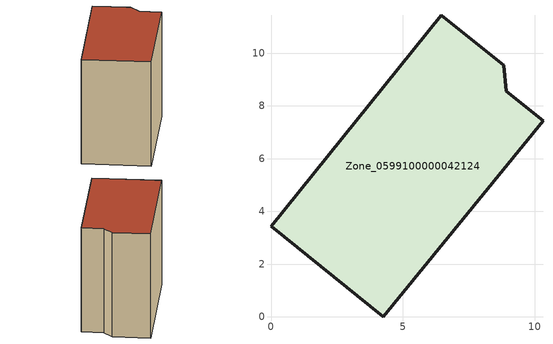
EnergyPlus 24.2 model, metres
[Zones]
Zone_0599100000042124
 floor ground (C_G): 0,3.44 6.46,11.44 8.82,9.54 8.92,8.55 10.31,7.43 4.26,0 z0
 wall outside (C_F): 6.46,11.44 0,3.44 4.26,0 10.31,7.43 8.92,8.55 8.82,9.54 6.46,11.44 z0:8.88
 roof outside (C_R): 0,3.44 4.26,0 10.31,7.43 8.92,8.55 8.82,9.54 6.46,11.44 z8.88
[BUILDING]
Pand.0599100000042124: North Axis=0; Terrain=City; Loads Convergence Tolerance Value=0.04; Temperature Convergence Tolerance Value=0.4; Solar Distribution=FullExterior; Maximum Number of Warmup Days=25; Minimum Number of Warmup Days=1
[Site:Location]
Rotterdam.The.Hague.AP_ZH_NLD Design_Conditions: Latitude=51.96; Longitude=4.45; Time Zone=1; Elevation=-4.5
[SITE:GROUNDTEMPERATURE:BUILDINGSURFACE]
18, 18, 18, 18, 18, 18, 18, 18, 18, 18, 18, 18
[MATERIAL] Thermal Absorptance=0.9; Solar Absorptance=0.7; Visible Absorptance=0.7
Name | Roughness | Thickness | Conductivity | Density | Specific Heat
G.TC.1946 | MediumSmooth | 0.15 | 1 | 540 | 1210
F.TC.1946 | Rough | 0.3 | 0.857143 | 1920 | 840
R.TC.1946 | MediumRough | 0.2 | 0.909091 | 1500 | 1000
[CONSTRUCTION]
C_G: G.TC.1946
C_F: F.TC.1946
C_R: R.TC.1946
[ZONE]
Zone_0599100000042124: Type=1; Multiplier=1; Ceiling Height=Autocalculate; Volume=Autocalculate; Floor Area=autocalculate; Part of Total Floor Area=Yes
[ZONEINFILTRATION:DESIGNFLOWRATE]
Infil_Zone_0599100000042124: Zone or ZoneList or Space or SpaceList=Zone_0599100000042124; Schedule=AlwaysOn; Design Flow Rate Calculation Method=Flow/Area; Flow Rate per Floor Area=0.003; Constant Term Coefficient=1; Temperature Term Coefficient=0; Velocity Term Coefficient=0; Velocity Squared Term Coefficient=0
[HVACTEMPLATE:ZONE:IDEALLOADSAIRSYSTEM]
Zone_0599100000042124: Maximum Heating Supply Air Temperature=50; Minimum Cooling Supply Air Temperature=13; Maximum Heating Supply Air Humidity Ratio=0.0156; Minimum Cooling Supply Air Humidity Ratio=0.0077; Heating Limit=NoLimit; Cooling Limit=NoLimit; Dehumidification Control Type=ConstantSensibleHeatRatio; Cooling Sensible Heat Ratio=0.7; Dehumidification Setpoint=60; Humidification Control Type=None; Humidification Setpoint=30; Outdoor Air Method=None; Outdoor Air Flow Rate per Person=0.00944; Outdoor Air Flow Rate per Zone Floor Area=0; Outdoor Air Flow Rate per Zone=0; Demand Controlled Ventilation Type=None; Outdoor Air Economizer Type=NoEconomizer; Heat Recovery Type=None; Sensible Heat Recovery Effectiveness=0.7; Latent Heat Recovery Effectiveness=0.65
[ZONECONTROL:THERMOSTAT]
ThermostatControl_Zone_0599100000042124: Zone or ZoneList=Zone_0599100000042124; Control Type Schedule=DualSetpointControlType; Control 1=Thermostat_Zone_0599100000042124; Temperature Difference Between Cutout And Setpoint=0
[THERMOSTATSETPOINT:DUALSETPOINT]
Thermostat_Zone_0599100000042124: Heating Setpoint Temperature Schedule=HeatingSetpoint_Zone_0599100000042124; Cooling Setpoint Temperature Schedule=CoolingSetpoint_Zone_0599100000042124
[SCHEDULE:COMPACT]
HeatingSetpoint_Zone_0599100000042124: Through: 12/31, For: AllDays, Until: 24:00, 21
CoolingSetpoint_Zone_0599100000042124: Through: 12/31, For: AllDays, Until: 24:00, 24
DualSetpointControlType: Through: 12/31, For: AllDays, Until: 24:00, 4
AlwaysOn: Through: 12/31, For: AllDays, Until: 24:00, 1
